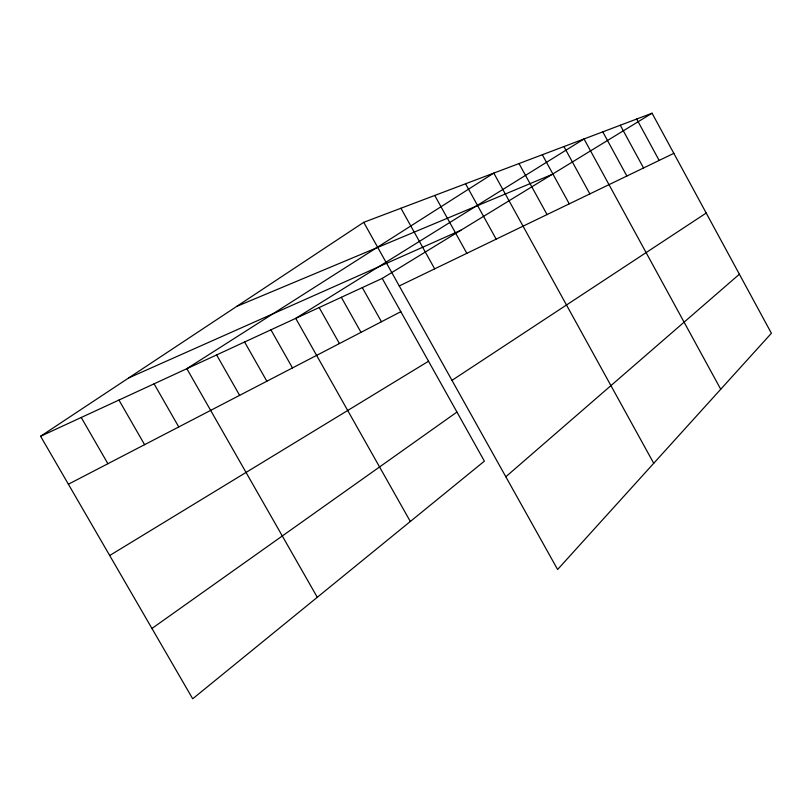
<?xml version="1.0" encoding="UTF-8"?>
<svg xmlns="http://www.w3.org/2000/svg" width="812" height="812" viewBox="0 0 812 812"><rect width="100%" height="100%" fill="white"/><g stroke="black" fill="none" stroke-linecap="round" stroke-linejoin="round"><path stroke-width="1.22" d="M505.825 476.766L739.387 274.223M151.956 628.468L456.943 412.049M40.6 436.257L382.219 278.404L484.388 461.145L192.698 698.787L40.6 436.257L363.725 222.326L652.066 113.213L771.4 333.265L557.611 569.496L363.725 222.326M451.979 380.361L706.207 213.048M382.219 278.404L652.066 113.213M109.691 555.509L428.533 361.238M68.391 484.226L400.834 311.686M399.26 285.956L673.828 153.346M128.682 377.935L460.891 230.243M236.749 306.388L551.977 174.478M81.23 417.48L107.894 463.713M118.948 400.052L144.587 444.671M317.289 597.287L186.841 368.678L493.797 173.098L653.731 463.287M154.067 383.822L178.752 426.939M216.621 354.925L239.621 395.353M244.595 341.994L266.854 381.224M410.324 521.477L295.73 318.365L584.041 138.953L720.731 389.252M270.924 329.834L292.472 367.927M319.167 307.545L339.426 343.557M362.314 287.6L381.447 321.745M341.324 297.304L361.005 332.352M400.935 208.237L434.664 268.853M434.735 195.448L466.829 253.324M465.56 183.786L496.162 239.154M519.01 163.557L547.055 214.571M563.944 146.556L589.857 193.906M542.325 154.737L569.263 203.853M602.778 131.859L626.854 176.031M636.679 119.029L659.161 160.431M620.287 125.231L643.54 167.972"/></g></svg>
